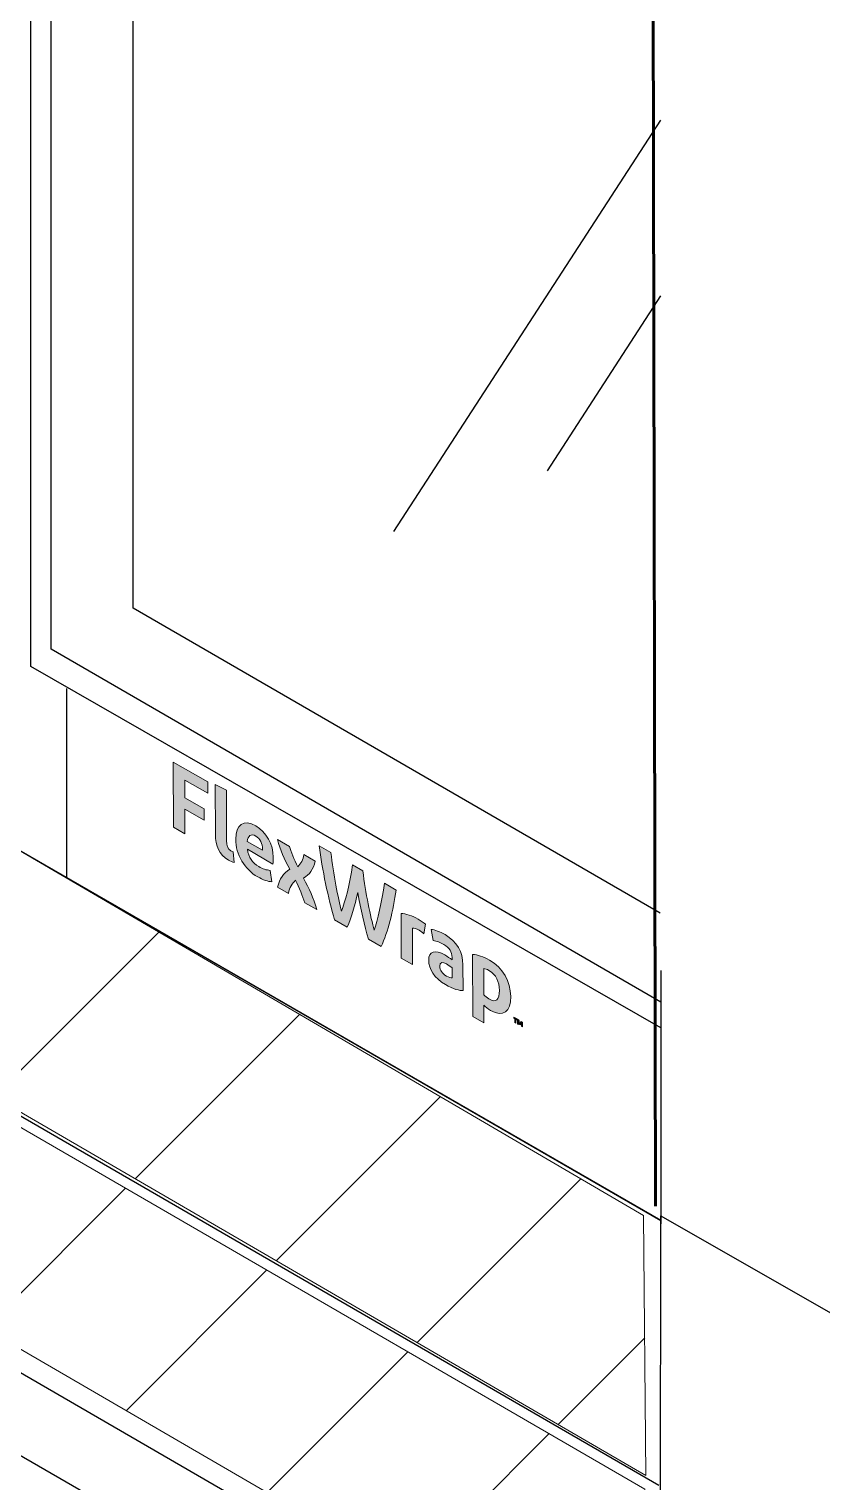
# Model space of a CAD drawing. Extents: x -1392 to 5791, y -3809 to 1722.
# Drawn here: x 426.5 to 476.8, y -2852.8 to -2760.7 of the extents above; entities that cross this region are included whole.
import ezdxf

# ---------------------------------------------------------------- set-up
doc = ezdxf.new("R2010")
doc.units = 0
doc.header["$MEASUREMENT"] = 0
for name, color, linetype, lineweight in [('G-ANNO-TTLB', 7, 'Continuous', 0), ('Layer 12', 7, 'Continuous', 0), ('TYVEK', 7, 'Continuous', 0)]:
    doc.layers.add(name, color=color, linetype=linetype, lineweight=lineweight)
pattern_1 = [(45, (0, 0), (-7.071067, 7.07107), [])]

# ---------------------------------------------------------------- blocks, each defined once
blk = doc.blocks.new('Block_418')
at = {"layer": 'TYVEK', "true_color": 0x003b71, "transparency": 33554687}
h = blk.add_hatch(color=156, dxfattribs=at)
h.dxf.hatch_style = 2
edge = h.paths.add_edge_path()
edge.add_spline(control_points=[(435.678, -2811.297), (435.678, -2811.297), (435.668, -2807.156), (435.668, -2807.156), (435.668, -2807.156), (437.854, -2808.411), (437.854, -2808.411), (437.854, -2808.411), (437.856, -2809.132), (437.856, -2809.132), (437.856, -2809.132), (436.404, -2808.299), (436.404, -2808.299), (436.404, -2808.299), (436.406, -2809.423), (436.406, -2809.423), (436.406, -2809.423), (437.627, -2810.124), (437.627, -2810.124), (437.627, -2810.124), (437.629, -2810.845), (437.629, -2810.845), (437.629, -2810.845), (436.408, -2810.145), (436.408, -2810.145), (436.408, -2810.145), (436.412, -2811.718), (436.412, -2811.718), (436.412, -2811.718), (435.678, -2811.297), (435.678, -2811.297)], knot_values=[0, 0, 0, 0, 1, 1, 1, 2, 2, 2, 3, 3, 3, 4, 4, 4, 5, 5, 5, 6, 6, 6, 7, 7, 7, 8, 8, 8, 9, 9, 9, 10, 10, 10, 10], degree=3, periodic=0)
h = blk.add_hatch(color=156, dxfattribs=at)
h.dxf.hatch_style = 2
edge = h.paths.add_edge_path()
edge.add_spline(control_points=[(439.051, -2812.14), (439.052, -2812.46), (439.124, -2812.673), (439.33, -2812.79), (439.381, -2812.82), (439.432, -2812.843), (439.478, -2812.858), (439.478, -2812.858), (439.531, -2813.532), (439.531, -2813.532), (439.434, -2813.5), (439.275, -2813.432), (439.172, -2813.374), (438.582, -2813.035), (438.345, -2812.456), (438.343, -2811.746), (438.343, -2811.746), (438.336, -2808.587), (438.336, -2808.587), (438.336, -2808.587), (439.044, -2808.946), (439.044, -2808.946), (439.044, -2808.946), (439.051, -2812.14), (439.051, -2812.14)], knot_values=[0, 0, 0, 0, 1, 1, 1, 2, 2, 2, 3, 3, 3, 4, 4, 4, 5, 5, 5, 6, 6, 6, 7, 7, 7, 8, 8, 8, 8], degree=3, periodic=0)
h = blk.add_hatch(color=156, dxfattribs=at)
h.dxf.hatch_style = 2
edge = h.paths.add_edge_path()
edge.add_spline(control_points=[(440.363, -2812.19), (440.363, -2812.19), (441.338, -2812.75), (441.338, -2812.75), (441.338, -2812.75), (441.338, -2812.679), (441.338, -2812.679), (441.337, -2812.348), (441.182, -2812.017), (440.9, -2811.855), (440.602, -2811.684), (440.408, -2811.815), (440.363, -2812.19)], knot_values=[0, 0, 0, 0, 1, 1, 1, 2, 2, 2, 3, 3, 3, 4, 4, 4, 4], degree=3, periodic=0)
edge = h.paths.add_edge_path()
edge.add_spline(control_points=[(441.921, -2814.751), (441.696, -2814.74), (441.363, -2814.631), (441.024, -2814.437), (440.198, -2813.963), (439.632, -2813.035), (439.63, -2812.053), (439.628, -2811.113), (440.144, -2810.771), (440.898, -2811.204), (441.571, -2811.59), (442.013, -2812.393), (442.015, -2813.186), (442.015, -2813.364), (442.006, -2813.512), (441.996, -2813.624), (441.996, -2813.624), (440.374, -2812.693), (440.374, -2812.693), (440.442, -2813.205), (440.684, -2813.556), (441.094, -2813.792), (441.346, -2813.936), (441.587, -2814.009), (441.807, -2814.03), (441.807, -2814.03), (441.921, -2814.751), (441.921, -2814.751)], knot_values=[0, 0, 0, 0, 1, 1, 1, 2, 2, 2, 3, 3, 3, 4, 4, 4, 5, 5, 5, 6, 6, 6, 7, 7, 7, 8, 8, 8, 9, 9, 9, 9], degree=3, periodic=0)
h = blk.add_hatch(color=156, dxfattribs=at)
h.dxf.hatch_style = 2
edge = h.paths.add_edge_path()
edge.add_spline(control_points=[(443.062, -2813.953), (442.717, -2813.318), (442.444, -2812.753), (442.284, -2812.07), (442.284, -2812.07), (443.048, -2812.509), (443.048, -2812.509), (443.115, -2812.814), (443.342, -2813.346), (443.569, -2813.812), (443.758, -2813.596), (443.921, -2813.341), (443.956, -2813.031), (443.956, -2813.031), (444.674, -2813.443), (444.674, -2813.443), (444.543, -2813.982), (444.318, -2814.284), (443.934, -2814.518), (444.305, -2815.21), (444.557, -2815.768), (444.769, -2816.516), (444.769, -2816.516), (444.005, -2816.077), (444.005, -2816.077), (443.896, -2815.684), (443.638, -2815.093), (443.422, -2814.644), (443.228, -2814.857), (443.044, -2815.106), (442.973, -2815.485), (442.973, -2815.485), (442.286, -2815.09), (442.286, -2815.09), (442.413, -2814.549), (442.653, -2814.214), (443.062, -2813.953)], knot_values=[0, 0, 0, 0, 1, 1, 1, 2, 2, 2, 3, 3, 3, 4, 4, 4, 5, 5, 5, 6, 6, 6, 7, 7, 7, 8, 8, 8, 9, 9, 9, 10, 10, 10, 11, 11, 11, 12, 12, 12, 12], degree=3, periodic=0)
h = blk.add_hatch(color=156, dxfattribs=at)
h.dxf.hatch_style = 2
edge = h.paths.add_edge_path()
edge.add_spline(control_points=[(449.063, -2814.846), (449.063, -2814.846), (449.812, -2815.276), (449.812, -2815.276), (449.621, -2816.542), (449.286, -2817.975), (448.853, -2818.86), (448.853, -2818.86), (448.047, -2818.398), (448.047, -2818.398), (447.794, -2817.514), (447.566, -2816.515), (447.374, -2815.436), (447.181, -2816.294), (446.963, -2817.037), (446.708, -2817.629), (446.708, -2817.629), (445.903, -2817.167), (445.903, -2817.167), (445.49, -2815.795), (445.121, -2813.959), (444.928, -2812.472), (444.928, -2812.472), (445.672, -2812.899), (445.672, -2812.899), (445.834, -2814.239), (446.125, -2815.806), (446.337, -2816.618), (446.556, -2816.053), (446.896, -2814.89), (447.042, -2813.686), (447.042, -2813.686), (447.699, -2814.063), (447.699, -2814.063), (447.856, -2815.441), (448.192, -2816.993), (448.42, -2817.814), (448.623, -2817.24), (448.912, -2816.006), (449.063, -2814.846)], knot_values=[0, 0, 0, 0, 1, 1, 1, 2, 2, 2, 3, 3, 3, 4, 4, 4, 5, 5, 5, 6, 6, 6, 7, 7, 7, 8, 8, 8, 9, 9, 9, 10, 10, 10, 11, 11, 11, 12, 12, 12, 13, 13, 13, 13], degree=3, periodic=0)
h = blk.add_hatch(color=156, dxfattribs=at)
h.dxf.hatch_style = 2
edge = h.paths.add_edge_path()
edge.add_spline(control_points=[(451.205, -2817.121), (451.39, -2817.227), (451.564, -2817.351), (451.667, -2817.44), (451.667, -2817.44), (451.566, -2818.049), (451.566, -2818.049), (451.479, -2817.964), (451.371, -2817.89), (451.263, -2817.828), (451.073, -2817.719), (450.945, -2817.687), (450.837, -2817.684), (450.837, -2817.684), (450.843, -2820.003), (450.843, -2820.003), (450.843, -2820.003), (450.135, -2819.597), (450.135, -2819.597), (450.135, -2819.597), (450.128, -2816.763), (450.128, -2816.763), (450.405, -2816.762), (450.836, -2816.909), (451.205, -2817.121)], knot_values=[0, 0, 0, 0, 1, 1, 1, 2, 2, 2, 3, 3, 3, 4, 4, 4, 5, 5, 5, 6, 6, 6, 7, 7, 7, 8, 8, 8, 8], degree=3, periodic=0)
h = blk.add_hatch(color=156, dxfattribs=at)
h.dxf.hatch_style = 2
edge = h.paths.add_edge_path()
edge.add_spline(control_points=[(453.361, -2820.852), (453.361, -2820.852), (453.359, -2820.219), (453.359, -2820.219), (453.241, -2820.121), (453.118, -2820.033), (452.995, -2819.962), (452.759, -2819.827), (452.574, -2819.827), (452.575, -2820.105), (452.576, -2820.354), (452.73, -2820.572), (453.002, -2820.728), (453.156, -2820.817), (453.284, -2820.855), (453.361, -2820.852)], knot_values=[0, 0, 0, 0, 1, 1, 1, 2, 2, 2, 3, 3, 3, 4, 4, 4, 5, 5, 5, 5], degree=3, periodic=0)
edge = h.paths.add_edge_path()
edge.add_spline(control_points=[(452.931, -2821.273), (452.229, -2820.869), (451.874, -2820.27), (451.872, -2819.737), (451.871, -2819.152), (452.286, -2819.047), (452.901, -2819.395), (453.045, -2819.477), (453.23, -2819.607), (453.358, -2819.704), (453.358, -2819.704), (453.357, -2819.562), (453.357, -2819.562), (453.357, -2819.201), (453.177, -2818.927), (452.833, -2818.729), (452.607, -2818.6), (452.366, -2818.503), (452.156, -2818.482), (452.156, -2818.482), (452.026, -2817.77), (452.026, -2817.77), (452.247, -2817.79), (452.6, -2817.922), (452.913, -2818.102), (453.668, -2818.535), (454.043, -2819.211), (454.045, -2820.01), (454.045, -2820.01), (454.049, -2821.655), (454.049, -2821.655), (453.839, -2821.658), (453.444, -2821.567), (452.931, -2821.273)], knot_values=[0, 0, 0, 0, 1, 1, 1, 2, 2, 2, 3, 3, 3, 4, 4, 4, 5, 5, 5, 6, 6, 6, 7, 7, 7, 8, 8, 8, 9, 9, 9, 10, 10, 10, 11, 11, 11, 11], degree=3, periodic=0)
h = blk.add_hatch(color=156, dxfattribs=at)
h.dxf.hatch_style = 2
edge = h.paths.add_edge_path()
edge.add_spline(control_points=[(455.695, -2822.186), (456.146, -2822.445), (456.356, -2822.246), (456.354, -2821.637), (456.353, -2821.105), (456.157, -2820.638), (455.69, -2820.37), (455.562, -2820.296), (455.47, -2820.273), (455.362, -2820.258), (455.362, -2820.258), (455.366, -2821.915), (455.366, -2821.915), (455.464, -2822.018), (455.546, -2822.1), (455.695, -2822.186)], knot_values=[0, 0, 0, 0, 1, 1, 1, 2, 2, 2, 3, 3, 3, 4, 4, 4, 5, 5, 5, 5], degree=3, periodic=0)
edge = h.paths.add_edge_path()
edge.add_spline(control_points=[(455.799, -2822.907), (455.62, -2822.804), (455.496, -2822.71), (455.368, -2822.583), (455.368, -2822.583), (455.371, -2823.707), (455.371, -2823.707), (455.371, -2823.707), (454.668, -2823.303), (454.668, -2823.303), (454.668, -2823.303), (454.658, -2819.358), (454.658, -2819.358), (454.95, -2819.372), (455.36, -2819.507), (455.725, -2819.716), (456.566, -2820.199), (457.07, -2821.079), (457.073, -2822.026), (457.075, -2822.996), (456.599, -2823.367), (455.799, -2822.907)], knot_values=[0, 0, 0, 0, 1, 1, 1, 2, 2, 2, 3, 3, 3, 4, 4, 4, 5, 5, 5, 6, 6, 6, 7, 7, 7, 7], degree=3, periodic=0)
h = blk.add_hatch(color=156, dxfattribs=at)
h.dxf.hatch_style = 2
edge = h.paths.add_edge_path()
edge.add_spline(control_points=[(457.581, -2823.512), (457.607, -2823.6), (457.632, -2823.666), (457.663, -2823.737), (457.693, -2823.701), (457.714, -2823.661), (457.739, -2823.604), (457.739, -2823.604), (457.813, -2823.646), (457.813, -2823.646), (457.813, -2823.646), (457.814, -2823.952), (457.814, -2823.952), (457.814, -2823.952), (457.75, -2823.915), (457.75, -2823.915), (457.75, -2823.915), (457.749, -2823.774), (457.749, -2823.774), (457.749, -2823.774), (457.752, -2823.728), (457.752, -2823.728), (457.732, -2823.762), (457.707, -2823.796), (457.686, -2823.822), (457.686, -2823.822), (457.637, -2823.794), (457.637, -2823.794), (457.614, -2823.742), (457.59, -2823.679), (457.568, -2823.619), (457.568, -2823.619), (457.572, -2823.672), (457.572, -2823.672), (457.572, -2823.672), (457.572, -2823.813), (457.572, -2823.813), (457.572, -2823.813), (457.508, -2823.776), (457.508, -2823.776), (457.508, -2823.776), (457.507, -2823.47), (457.507, -2823.47), (457.507, -2823.47), (457.581, -2823.512), (457.581, -2823.512)], knot_values=[0, 0, 0, 0, 1, 1, 1, 2, 2, 2, 3, 3, 3, 4, 4, 4, 5, 5, 5, 6, 6, 6, 7, 7, 7, 8, 8, 8, 9, 9, 9, 10, 10, 10, 11, 11, 11, 12, 12, 12, 13, 13, 13, 14, 14, 14, 15, 15, 15, 15], degree=3, periodic=0)
edge = h.paths.add_edge_path()
edge.add_spline(control_points=[(457.335, -2823.439), (457.335, -2823.439), (457.263, -2823.398), (457.263, -2823.398), (457.263, -2823.398), (457.263, -2823.33), (457.263, -2823.33), (457.263, -2823.33), (457.477, -2823.453), (457.477, -2823.453), (457.477, -2823.453), (457.478, -2823.521), (457.478, -2823.521), (457.478, -2823.521), (457.406, -2823.48), (457.406, -2823.48), (457.406, -2823.48), (457.407, -2823.718), (457.407, -2823.718), (457.407, -2823.718), (457.335, -2823.677), (457.335, -2823.677), (457.335, -2823.677), (457.335, -2823.439), (457.335, -2823.439)], knot_values=[0, 0, 0, 0, 1, 1, 1, 2, 2, 2, 3, 3, 3, 4, 4, 4, 5, 5, 5, 6, 6, 6, 7, 7, 7, 8, 8, 8, 8], degree=3, periodic=0)
at = {"layer": 'TYVEK'}
for points, knots in [([(435.678, -2811.297), (435.678, -2811.297), (435.668, -2807.156), (435.668, -2807.156), (435.668, -2807.156), (437.854, -2808.411), (437.854, -2808.411), (437.854, -2808.411), (437.856, -2809.132), (437.856, -2809.132), (437.856, -2809.132), (436.404, -2808.299), (436.404, -2808.299), (436.404, -2808.299), (436.406, -2809.423), (436.406, -2809.423), (436.406, -2809.423), (437.627, -2810.124), (437.627, -2810.124), (437.627, -2810.124), (437.629, -2810.845), (437.629, -2810.845), (437.629, -2810.845), (436.408, -2810.145), (436.408, -2810.145), (436.408, -2810.145), (436.412, -2811.718), (436.412, -2811.718), (436.412, -2811.718), (435.678, -2811.297), (435.678, -2811.297)], [0, 0, 0, 0, 1, 1, 1, 2, 2, 2, 3, 3, 3, 4, 4, 4, 5, 5, 5, 6, 6, 6, 7, 7, 7, 8, 8, 8, 9, 9, 9, 10, 10, 10, 10]), ([(439.051, -2812.14), (439.052, -2812.46), (439.124, -2812.673), (439.33, -2812.79), (439.381, -2812.82), (439.432, -2812.843), (439.478, -2812.858), (439.478, -2812.858), (439.531, -2813.532), (439.531, -2813.532), (439.434, -2813.5), (439.275, -2813.432), (439.172, -2813.374), (438.582, -2813.035), (438.345, -2812.456), (438.343, -2811.746), (438.343, -2811.746), (438.336, -2808.587), (438.336, -2808.587), (438.336, -2808.587), (439.044, -2808.946), (439.044, -2808.946), (439.044, -2808.946), (439.051, -2812.14), (439.051, -2812.14)], [0, 0, 0, 0, 1, 1, 1, 2, 2, 2, 3, 3, 3, 4, 4, 4, 5, 5, 5, 6, 6, 6, 7, 7, 7, 8, 8, 8, 8]), ([(441.921, -2814.751), (441.696, -2814.74), (441.363, -2814.631), (441.024, -2814.437), (440.198, -2813.963), (439.632, -2813.035), (439.63, -2812.053), (439.628, -2811.113), (440.144, -2810.771), (440.898, -2811.204), (441.571, -2811.59), (442.013, -2812.393), (442.015, -2813.186), (442.015, -2813.364), (442.006, -2813.512), (441.996, -2813.624), (441.996, -2813.624), (440.374, -2812.693), (440.374, -2812.693), (440.442, -2813.205), (440.684, -2813.556), (441.094, -2813.792), (441.346, -2813.936), (441.587, -2814.009), (441.807, -2814.03), (441.807, -2814.03), (441.921, -2814.751), (441.921, -2814.751)], [0, 0, 0, 0, 1, 1, 1, 2, 2, 2, 3, 3, 3, 4, 4, 4, 5, 5, 5, 6, 6, 6, 7, 7, 7, 8, 8, 8, 9, 9, 9, 9]), ([(440.363, -2812.19), (440.363, -2812.19), (441.338, -2812.75), (441.338, -2812.75), (441.338, -2812.75), (441.338, -2812.679), (441.338, -2812.679), (441.337, -2812.348), (441.182, -2812.017), (440.9, -2811.855), (440.602, -2811.684), (440.408, -2811.815), (440.363, -2812.19)], [0, 0, 0, 0, 1, 1, 1, 2, 2, 2, 3, 3, 3, 4, 4, 4, 4]), ([(443.062, -2813.953), (442.717, -2813.318), (442.444, -2812.753), (442.284, -2812.07), (442.284, -2812.07), (443.048, -2812.509), (443.048, -2812.509), (443.115, -2812.814), (443.342, -2813.346), (443.569, -2813.812), (443.758, -2813.596), (443.921, -2813.341), (443.956, -2813.031), (443.956, -2813.031), (444.674, -2813.443), (444.674, -2813.443), (444.543, -2813.982), (444.318, -2814.284), (443.934, -2814.518), (444.305, -2815.21), (444.557, -2815.768), (444.769, -2816.516), (444.769, -2816.516), (444.005, -2816.077), (444.005, -2816.077), (443.896, -2815.684), (443.638, -2815.093), (443.422, -2814.644), (443.228, -2814.857), (443.044, -2815.106), (442.973, -2815.485), (442.973, -2815.485), (442.286, -2815.09), (442.286, -2815.09), (442.413, -2814.549), (442.653, -2814.214), (443.062, -2813.953)], [0, 0, 0, 0, 1, 1, 1, 2, 2, 2, 3, 3, 3, 4, 4, 4, 5, 5, 5, 6, 6, 6, 7, 7, 7, 8, 8, 8, 9, 9, 9, 10, 10, 10, 11, 11, 11, 12, 12, 12, 12]), ([(449.063, -2814.846), (449.063, -2814.846), (449.812, -2815.276), (449.812, -2815.276), (449.621, -2816.542), (449.286, -2817.975), (448.853, -2818.86), (448.853, -2818.86), (448.047, -2818.398), (448.047, -2818.398), (447.794, -2817.514), (447.566, -2816.515), (447.374, -2815.436), (447.181, -2816.294), (446.963, -2817.037), (446.708, -2817.629), (446.708, -2817.629), (445.903, -2817.167), (445.903, -2817.167), (445.49, -2815.795), (445.121, -2813.959), (444.928, -2812.472), (444.928, -2812.472), (445.672, -2812.899), (445.672, -2812.899), (445.834, -2814.239), (446.125, -2815.806), (446.337, -2816.618), (446.556, -2816.053), (446.896, -2814.89), (447.042, -2813.686), (447.042, -2813.686), (447.699, -2814.063), (447.699, -2814.063), (447.856, -2815.441), (448.192, -2816.993), (448.42, -2817.814), (448.623, -2817.24), (448.912, -2816.006), (449.063, -2814.846)], [0, 0, 0, 0, 1, 1, 1, 2, 2, 2, 3, 3, 3, 4, 4, 4, 5, 5, 5, 6, 6, 6, 7, 7, 7, 8, 8, 8, 9, 9, 9, 10, 10, 10, 11, 11, 11, 12, 12, 12, 13, 13, 13, 13]), ([(451.205, -2817.121), (451.39, -2817.227), (451.564, -2817.351), (451.667, -2817.44), (451.667, -2817.44), (451.566, -2818.049), (451.566, -2818.049), (451.479, -2817.964), (451.371, -2817.89), (451.263, -2817.828), (451.073, -2817.719), (450.945, -2817.687), (450.837, -2817.684), (450.837, -2817.684), (450.843, -2820.003), (450.843, -2820.003), (450.843, -2820.003), (450.135, -2819.597), (450.135, -2819.597), (450.135, -2819.597), (450.128, -2816.763), (450.128, -2816.763), (450.405, -2816.762), (450.836, -2816.909), (451.205, -2817.121)], [0, 0, 0, 0, 1, 1, 1, 2, 2, 2, 3, 3, 3, 4, 4, 4, 5, 5, 5, 6, 6, 6, 7, 7, 7, 8, 8, 8, 8]), ([(452.931, -2821.273), (452.229, -2820.869), (451.874, -2820.27), (451.872, -2819.737), (451.871, -2819.152), (452.286, -2819.047), (452.901, -2819.395), (453.045, -2819.477), (453.23, -2819.607), (453.358, -2819.704), (453.358, -2819.704), (453.357, -2819.562), (453.357, -2819.562), (453.357, -2819.201), (453.177, -2818.927), (452.833, -2818.729), (452.607, -2818.6), (452.366, -2818.503), (452.156, -2818.482), (452.156, -2818.482), (452.026, -2817.77), (452.026, -2817.77), (452.247, -2817.79), (452.6, -2817.922), (452.913, -2818.102), (453.668, -2818.535), (454.043, -2819.211), (454.045, -2820.01), (454.045, -2820.01), (454.049, -2821.655), (454.049, -2821.655), (453.839, -2821.658), (453.444, -2821.567), (452.931, -2821.273)], [0, 0, 0, 0, 1, 1, 1, 2, 2, 2, 3, 3, 3, 4, 4, 4, 5, 5, 5, 6, 6, 6, 7, 7, 7, 8, 8, 8, 9, 9, 9, 10, 10, 10, 11, 11, 11, 11]), ([(455.799, -2822.907), (455.62, -2822.804), (455.496, -2822.71), (455.368, -2822.583), (455.368, -2822.583), (455.371, -2823.707), (455.371, -2823.707), (455.371, -2823.707), (454.668, -2823.303), (454.668, -2823.303), (454.668, -2823.303), (454.658, -2819.358), (454.658, -2819.358), (454.95, -2819.372), (455.36, -2819.507), (455.725, -2819.716), (456.566, -2820.199), (457.07, -2821.079), (457.073, -2822.026), (457.075, -2822.996), (456.599, -2823.367), (455.799, -2822.907)], [0, 0, 0, 0, 1, 1, 1, 2, 2, 2, 3, 3, 3, 4, 4, 4, 5, 5, 5, 6, 6, 6, 7, 7, 7, 7]), ([(453.361, -2820.852), (453.361, -2820.852), (453.359, -2820.219), (453.359, -2820.219), (453.241, -2820.121), (453.118, -2820.033), (452.995, -2819.962), (452.759, -2819.827), (452.574, -2819.827), (452.575, -2820.105), (452.576, -2820.354), (452.73, -2820.572), (453.002, -2820.728), (453.156, -2820.817), (453.284, -2820.855), (453.361, -2820.852)], [0, 0, 0, 0, 1, 1, 1, 2, 2, 2, 3, 3, 3, 4, 4, 4, 5, 5, 5, 5]), ([(455.695, -2822.186), (456.146, -2822.445), (456.356, -2822.246), (456.354, -2821.637), (456.353, -2821.105), (456.157, -2820.638), (455.69, -2820.37), (455.562, -2820.296), (455.47, -2820.273), (455.362, -2820.258), (455.362, -2820.258), (455.366, -2821.915), (455.366, -2821.915), (455.464, -2822.018), (455.546, -2822.1), (455.695, -2822.186)], [0, 0, 0, 0, 1, 1, 1, 2, 2, 2, 3, 3, 3, 4, 4, 4, 5, 5, 5, 5]), ([(457.335, -2823.439), (457.335, -2823.439), (457.263, -2823.398), (457.263, -2823.398), (457.263, -2823.398), (457.263, -2823.33), (457.263, -2823.33), (457.263, -2823.33), (457.477, -2823.453), (457.477, -2823.453), (457.477, -2823.453), (457.478, -2823.521), (457.478, -2823.521), (457.478, -2823.521), (457.406, -2823.48), (457.406, -2823.48), (457.406, -2823.48), (457.407, -2823.718), (457.407, -2823.718), (457.407, -2823.718), (457.335, -2823.677), (457.335, -2823.677), (457.335, -2823.677), (457.335, -2823.439), (457.335, -2823.439)], [0, 0, 0, 0, 1, 1, 1, 2, 2, 2, 3, 3, 3, 4, 4, 4, 5, 5, 5, 6, 6, 6, 7, 7, 7, 8, 8, 8, 8]), ([(457.581, -2823.512), (457.607, -2823.6), (457.632, -2823.666), (457.663, -2823.737), (457.693, -2823.701), (457.714, -2823.661), (457.739, -2823.604), (457.739, -2823.604), (457.813, -2823.646), (457.813, -2823.646), (457.813, -2823.646), (457.814, -2823.952), (457.814, -2823.952), (457.814, -2823.952), (457.75, -2823.915), (457.75, -2823.915), (457.75, -2823.915), (457.749, -2823.774), (457.749, -2823.774), (457.749, -2823.774), (457.752, -2823.728), (457.752, -2823.728), (457.732, -2823.762), (457.707, -2823.796), (457.686, -2823.822), (457.686, -2823.822), (457.637, -2823.794), (457.637, -2823.794), (457.614, -2823.742), (457.59, -2823.679), (457.568, -2823.619), (457.568, -2823.619), (457.572, -2823.672), (457.572, -2823.672), (457.572, -2823.672), (457.572, -2823.813), (457.572, -2823.813), (457.572, -2823.813), (457.508, -2823.776), (457.508, -2823.776), (457.508, -2823.776), (457.507, -2823.47), (457.507, -2823.47), (457.507, -2823.47), (457.581, -2823.512), (457.581, -2823.512)], [0, 0, 0, 0, 1, 1, 1, 2, 2, 2, 3, 3, 3, 4, 4, 4, 5, 5, 5, 6, 6, 6, 7, 7, 7, 8, 8, 8, 9, 9, 9, 10, 10, 10, 11, 11, 11, 12, 12, 12, 13, 13, 13, 14, 14, 14, 15, 15, 15, 15])]:
    blk.add_open_spline(points, degree=3, knots=knots, dxfattribs=at)
blk = doc.blocks.new('Block_417')
at = {"layer": 'TYVEK'}
blk.add_blockref('Block_418', (0, 0), dxfattribs=at)

msp = doc.modelspace()

# ---------------------------------------------------------------- hatches: boundary and pattern name
at = {"layer": 'G-ANNO-TTLB', "true_color": 0xff00ff, "transparency": 33554687}
h = msp.add_hatch(color=6, dxfattribs=at)
edge = h.paths.add_edge_path()
edge.add_spline(control_points=[(1773.018, -3692.604), (1773.018, -3692.604), (-1156.5, -3692.604), (-1156.5, -3692.604), (-1156.5, -3692.604), (-1156.5, -1235.604), (-1156.5, -1235.604), (-1156.5, -1235.604), (1773.018, -1235.604), (1773.018, -1235.604), (1773.018, -1235.604), (1773.018, -3692.604), (1773.018, -3692.604)], knot_values=[0, 0, 0, 0, 1, 1, 1, 2, 2, 2, 3, 3, 3, 4, 4, 4, 4], degree=3, periodic=0)
edge = h.paths.add_edge_path()
edge.add_spline(control_points=[(-1147.5, -1244.604), (-1147.5, -1244.604), (-1147.5, -3683.604), (-1147.5, -3683.604), (-1147.5, -3683.604), (1764.018, -3683.604), (1764.018, -3683.604), (1764.018, -3683.604), (1764.018, -1244.604), (1764.018, -1244.604), (1764.018, -1244.604), (-1147.5, -1244.604), (-1147.5, -1244.604)], knot_values=[0, 0, 0, 0, 1, 1, 1, 2, 2, 2, 3, 3, 3, 4, 4, 4, 4], degree=3, periodic=0)
edge.add_line((-1147.5, -1244.604), (-1147.5, -1244.604))
at = {"layer": 'Layer 12', "true_color": 0x000000, "transparency": 33554687}
h = msp.add_hatch(dxfattribs=at)
h.set_pattern_fill('_U', color=18, scale=10, angle=44.99999, style=2, pattern_type=0)
h.set_pattern_definition(pattern_1)
h.paths.add_polyline_path([(465.651, -2852.401), (402.419, -2815.695), (415.768, -2806.854), (465.505, -2835.928)])
h = msp.add_hatch(dxfattribs=at)
h.set_pattern_fill('_U', color=18, scale=10, angle=44.99999, style=2, pattern_type=0)
h.set_pattern_definition(pattern_1)
h.paths.add_polyline_path([(465.582, -2853.283), (465.582, -2867.422), (389.878, -2823.43), (402.08, -2816.483)])

# ---------------------------------------------------------------- linework, layer by layer
at = {"layer": 'G-ANNO-TTLB'}
for points in [[(1773.018, -3692.604), (1773.018, -3692.604), (-1156.5, -3692.604), (-1156.5, -3692.604), (-1156.5, -3692.604), (-1156.5, -1235.604), (-1156.5, -1235.604), (-1156.5, -1235.604), (1773.018, -1235.604), (1773.018, -1235.604), (1773.018, -1235.604), (1773.018, -3692.604), (1773.018, -3692.604)], [(-1147.5, -1244.604), (-1147.5, -1244.604), (-1147.5, -3683.604), (-1147.5, -3683.604), (-1147.5, -3683.604), (1764.018, -3683.604), (1764.018, -3683.604), (1764.018, -3683.604), (1764.018, -1244.604), (1764.018, -1244.604), (1764.018, -1244.604), (-1147.5, -1244.604), (-1147.5, -1244.604)]]:
    msp.add_open_spline(points, degree=3, knots=[0, 0, 0, 0, 1, 1, 1, 2, 2, 2, 3, 3, 3, 4, 4, 4, 4], dxfattribs=at)
at = {"layer": 'Layer 12'}
for points in [[(465.651, -2852.401), (402.419, -2815.695), (415.768, -2806.854), (465.505, -2835.928)], [(465.582, -2853.283), (465.582, -2867.422), (389.878, -2823.43), (402.08, -2816.483)]]:
    msp.add_lwpolyline(points, close=True, dxfattribs=at)
at = {"layer": 'TYVEK', "color": 3, "lineweight": 25, "true_color": 0x00ff00}
for p, q in [((426.631, -2801.094), (426.631, -2680.24)), ((427.925, -2800.008), (427.925, -2680.998)), ((433.132, -2797.402), (433.132, -2684.05)), ((466.562, -2816.741), (433.132, -2797.402)), ((466.594, -2822.378), (427.925, -2800.008)), ((466.594, -2824.006), (426.631, -2801.094))]:
    msp.add_line(p, q, dxfattribs=at)
at = {"layer": 'TYVEK', "color": 18, "lineweight": 60, "true_color": 0x000000}
msp.add_line((466.259, -2835.322), (466.002, -2703.273), dxfattribs=at)
at = {"layer": 'TYVEK', "color": 252, "lineweight": 25, "true_color": 0x848484}
for p, q in [((466.576, -2766.447), (449.634, -2792.532)), ((466.573, -2777.581), (459.377, -2788.696))]:
    msp.add_line(p, q, dxfattribs=at)
at = {"layer": 'TYVEK', "color": 4, "lineweight": 25, "true_color": 0x00ffff}
for p, q in [((428.929, -2814.491), (428.929, -2802.5)), ((417.422, -2807.853), (466.607, -2836.228)), ((426.415, -2813.041), (466.594, -2836.221)), ((402.48, -2816.014), (466.467, -2853.03)), ((466.594, -2820.381), (466.594, -2836.441)), ((388.656, -2824.297), (465.316, -2868.644)), ((466.541, -2872.644), (466.595, -2835.935)), ((466.595, -2835.935), (492.709, -2850.888)), ((425.766, -2851.006), (466.545, -2874.596))]:
    msp.add_line(p, q, dxfattribs=at)
at = {"layer": 'TYVEK', "color": 18, "lineweight": 25, "true_color": 0x000000}
msp.add_line((444.255, -2823.333), (466.595, -2836.221), dxfattribs=at)

# ---------------------------------------------------------------- block references
at = {"layer": 'TYVEK'}
msp.add_blockref('Block_417', (0, 0), dxfattribs=at)

doc.saveas('drawing.dxf')
